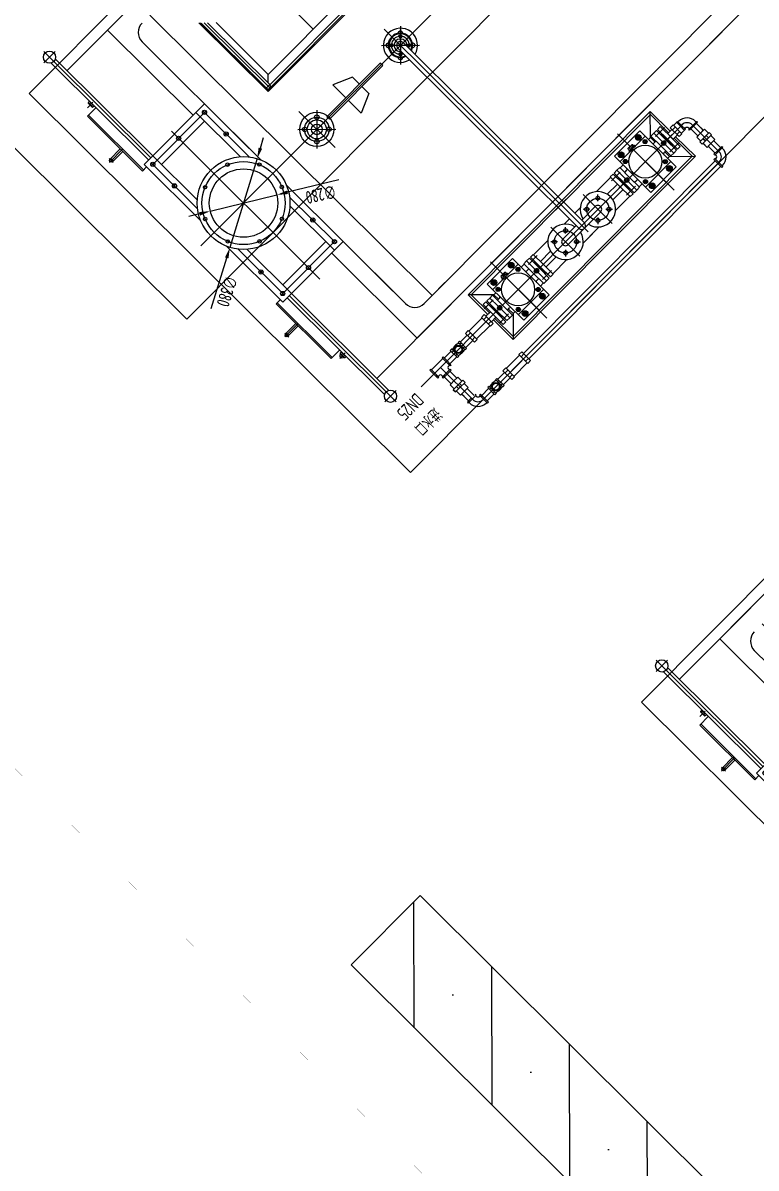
# Model space of a CAD drawing. Extents: x 517634312 to 520012312, y 3499191844 to 3500891844.
# Drawn here: x 518784180 to 518786430, y 3499849638 to 3499853154 of the extents above; entities that cross this region are included whole.
import ezdxf
from ezdxf.enums import TextEntityAlignment as Align

# ---------------------------------------------------------------- set-up
doc = ezdxf.new("R2010")
doc.units = 0
doc.header["$LTSCALE"] = 1000
doc.layers.get('0').update_dxf_attribs({"linetype": 'CONTINUOUS'})
doc.layers.get('Defpoints').update_dxf_attribs({"color": 9, "linetype": 'CONTINUOUS'})
for name, color, linetype in [('H-BASE', 7, 'CONTINUOUS'), ('H-EQUP-CHI', 4, 'CONTINUOUS'), ('H-HOLE', 7, 'CONTINUOUS'), ('INTE_THICK', 252, 'CONTINUOUS')]:
    doc.layers.add(name, color=color, linetype=linetype)
doc.styles.add('DFT', font='Tssdeng.shx', dxfattribs={"width": 0.67, "bigfont": 'Tssdchn.shx'})
doc.styles.get("Standard").update_dxf_attribs({"font": '', "width": 0.7})
doc.styles.get('Standard').set_extended_font_data('STFangsong')
doc.dimstyles.new('INTE', dxfattribs={"dimscale": 15, "dimtxt": 3.5, "dimasz": 3, "dimexe": 2.5, "dimexo": 0, "dimgap": 1, "dimtad": 1, "dimtoh": 1, "dimdec": 0, "dimzin": 0, "dimdsep": 46, "dimtxsty": 'Standard', "dimcen": 0, "dimclrd": 3, "dimclre": 3, "dimclrt": 6, "dimadec": 0, "dimazin": 0, "dimtfac": 1, "dimtdec": 0, "dimtix": 1, "dimtmove": 0, "dimatfit": 3, "dimfxl": 0, "dimtolj": 1, "dimtzin": 0, "dimarcsym": 0})

# ---------------------------------------------------------------- blocks, each defined once
blk = doc.blocks.new('SLOTM16')
at = {"layer": 'INTE_THICK'}
for p, q in [((-10, 9.8), (-10, -9.8)), ((0, 13.1), (-6.5, 13.1)), ((-6.5, 6.5), (0, 6.5)), ((-6.5, -6.5), (0, -6.5)), ((-6.5, -13.1), (0, -13.1))]:
    blk.add_line(p, q, dxfattribs=at)
for centre, radius, start, end in [((-6.7, 9.8), 3.28, 86.1303, 273.8697), ((-2.1, 0), 7.86, 123.7097, 236.2903), ((-6.7, -9.8), 3.28, 86.1303, 273.8697)]:
    blk.add_arc(centre, radius, start, end, dxfattribs=at)
blk = doc.blocks.new('*D32')
at = {"color": 3, "lineweight": -2, "transparency": 16777216}
for p, q in [((3798.9, -1051.4), (3607.2, -1152.5)), ((3231.3, -1350.8), (3567.4, -1173.5)), ((3191.5, -1371.8), (3151.7, -1392.8))]:
    blk.add_line(p, q, dxfattribs=at)
at = {"color": 3, "transparency": 16777216}
for points in [[(3603.7, -1145.9), (3610.7, -1159.1), (3567.4, -1173.5)], [(3188, -1365.1), (3195, -1378.4), (3231.3, -1350.8)]]:
    blk.add_solid(points, dxfattribs=at)
at = {"layer": 'Defpoints', "color": 0, "transparency": 16777216}
for p in [(3567.4, -1173.5), (3231.3, -1350.8)]:
    blk.add_point(p, dxfattribs=at)
at = {"color": 6, "transparency": 16777216, "insert": (3703.7, -1055), "char_height": 52.5, "attachment_point": 5, "rotation": 27.8079}
blk.add_mtext('\\A1;∅380', dxfattribs=at)
blk = doc.blocks.new('*D33')
at = {"color": 3, "lineweight": -2, "transparency": 16777216}
for p, q in [((3056.4, -1052.8), (3241.4, -1165.7)), ((3518.8, -1335.1), (3279.8, -1189.2)), ((3557.2, -1358.5), (3595.6, -1382))]:
    blk.add_line(p, q, dxfattribs=at)
at = {"color": 3, "transparency": 16777216}
for points in [[(3245.3, -1159.3), (3237.5, -1172.1), (3279.8, -1189.2)], [(3561.1, -1352.1), (3553.3, -1364.9), (3518.8, -1335.1)]]:
    blk.add_solid(points, dxfattribs=at)
at = {"layer": 'Defpoints', "color": 0, "transparency": 16777216}
for p in [(3279.8, -1189.2), (3518.8, -1335.1)]:
    blk.add_point(p, dxfattribs=at)
at = {"color": 6, "transparency": 16777216, "insert": (3151.2, -1062.3), "char_height": 52.5, "attachment_point": 5, "rotation": 328.5991}
blk.add_mtext('\\A1;∅280', dxfattribs=at)
blk = doc.blocks.new('A$C3C6840EC')
for p, q in [((3700, 0), (0, 0)), ((3283.3, 0), (1912.5, 0)), ((3700, 0), (3700, -2200)), ((1877.7, -186), (1877.7, -30)), ((3308.5, -216), (3308.5, -30)), ((1855.2, -78), (1855.2, -99.2)), ((1855.2, -101.4), (1855.2, -78)), ((1877.7, -78), (1855.2, -78)), ((1877.7, -78), (1855.2, -78)), ((1877.7, -78), (1855.2, -78)), ((1877.7, -78), (1855.2, -78)), ((1855.2, -78), (1855.2, -99.2)), ((1855.2, -101.4), (1855.2, -78)), ((1861.6, -78), (1877.7, -78)), ((1861.7, -63.9), (1861.7, -78)), ((1861.7, -63.9), (1861.7, -78)), ((1893.7, -78), (1877.7, -78)), ((1877.7, -78), (1900.2, -78)), ((1877.7, -78), (1900.2, -78)), ((1877.7, -78), (1900.2, -78)), ((1877.7, -78), (1900.2, -78)), ((1893.7, -63.9), (1893.7, -78)), ((1893.7, -63.9), (1893.7, -78)), ((1900.2, -78), (1900.2, -99.2)), ((1900.2, -101.4), (1900.2, -78)), ((2520, -86), (1960, -86)), ((2035, -161), (1960, -86)), ((1960, -86), (1960, -200)), ((2120, -376.5), (2120, -49.7)), ((2457.7, -86), (3017.7, -86)), ((2857.7, -376.5), (2857.7, -49.7)), ((2942.7, -161), (3017.7, -86)), ((3017.7, -86), (3017.7, -200)), ((3308.5, -78), (3286, -78)), ((3308.5, -78), (3286, -78)), ((3286, -101.4), (3286, -78)), ((3286, -78), (3286, -99.2)), ((3292.5, -63.9), (3292.5, -78)), ((3308.5, -78), (3331, -78)), ((3308.5, -78), (3331, -78)), ((3324.6, -78), (3308.5, -78)), ((3324.5, -63.9), (3324.5, -78)), ((3331, -101.4), (3331, -78)), ((3331, -78), (3331, -99.2)), ((1850.4, -101.4), (1850.4, -114.6)), ((1850.4, -114.6), (1850.4, -101.4)), ((1877.7, -101.4), (1850.4, -101.4)), ((1877.7, -101.4), (1850.4, -101.4)), ((1877.7, -114.6), (1850.4, -114.6)), ((1877.7, -114.6), (1850.4, -114.6)), ((1855.2, -114.6), (1855.2, -138)), ((1855.2, -138), (1855.2, -114.6)), ((1877.7, -138), (1855.2, -138)), ((1877.7, -138), (1855.2, -138)), ((1877.7, -138), (1855.2, -138)), ((1877.7, -138), (1855.2, -138)), ((1877.7, -138), (1855.2, -138)), ((1877.7, -138), (1855.2, -138)), ((1861.6, -138), (1877.7, -138)), ((1861.7, -152.1), (1861.7, -138)), ((1861.7, -152.1), (1861.7, -138)), ((1868.8, -101.4), (1868.8, -114.6)), ((1868.8, -114.6), (1868.8, -101.4)), ((1877.7, -101.4), (1905, -101.4)), ((1877.7, -101.4), (1905, -101.4)), ((1877.7, -114.6), (1905, -114.6)), ((1877.7, -114.6), (1905, -114.6)), ((1877.7, -138), (1900.2, -138)), ((1877.7, -138), (1900.2, -138)), ((1877.7, -138), (1900.2, -138)), ((1877.7, -138), (1900.2, -138)), ((1893.7, -138), (1877.7, -138)), ((1877.7, -138), (1900.2, -138)), ((1877.7, -138), (1900.2, -138)), ((1893.7, -138), (1877.7, -138)), ((1886.6, -101.4), (1886.6, -114.6)), ((1886.6, -114.6), (1886.6, -101.4)), ((1893.7, -152.1), (1893.7, -138)), ((1893.7, -152.1), (1893.7, -138)), ((1900.2, -114.6), (1900.2, -138)), ((1900.2, -138), (1900.2, -114.6)), ((1905, -101.4), (1905, -114.6)), ((1905, -114.6), (1905, -101.4)), ((2520, -95), (1969, -95)), ((1969, -95), (1969, -200)), ((2193.5, -111), (2046.5, -111)), ((2046.5, -321), (2046.5, -111)), ((2070, -126), (2057.3, -126)), ((2070, -116.1), (2061.4, -121)), ((2061.4, -121), (2061.4, -131)), ((2061.4, -131), (2070, -135.9)), ((2070, -112.2), (2070, -140.4)), ((2078.6, -121), (2070, -116.1)), ((2070, -126), (2082.8, -126)), ((2070, -135.9), (2078.6, -131)), ((2078.6, -131), (2078.6, -121)), ((2120, -338), (2120, -96.9)), ((2170, -126), (2157.3, -126)), ((2161.4, -121), (2170, -116.1)), ((2161.4, -131), (2161.4, -121)), ((2170, -135.9), (2161.4, -131)), ((2170, -112.2), (2170, -140.4)), ((2170, -116.1), (2178.6, -121)), ((2170, -126), (2182.8, -126)), ((2178.6, -131), (2170, -135.9)), ((2178.6, -121), (2178.6, -131)), ((2193.5, -321), (2193.5, -111)), ((2395.1, -301.5), (2395.1, -133.4)), ((2457.7, -95), (3008.7, -95)), ((2582.6, -301.5), (2582.6, -133.4)), ((2784.2, -321), (2784.2, -111)), ((2784.2, -111), (2931.2, -111)), ((2807.7, -126), (2794.9, -126)), ((2807.7, -116.1), (2799.1, -121)), ((2799.1, -121), (2799.1, -131)), ((2799.1, -131), (2807.7, -135.9)), ((2807.7, -112.2), (2807.7, -140.4)), ((2816.3, -121), (2807.7, -116.1)), ((2807.7, -126), (2820.5, -126)), ((2807.7, -135.9), (2816.3, -131)), ((2816.3, -131), (2816.3, -121)), ((2857.7, -338), (2857.7, -96.9)), ((2907.7, -126), (2894.9, -126)), ((2899.1, -121), (2907.7, -116.1)), ((2899.1, -131), (2899.1, -121)), ((2907.7, -135.9), (2899.1, -131)), ((2907.7, -112.2), (2907.7, -140.4)), ((2907.7, -116.1), (2916.3, -121)), ((2907.7, -126), (2920.5, -126)), ((2916.3, -131), (2907.7, -135.9)), ((2916.3, -121), (2916.3, -131)), ((2931.2, -321), (2931.2, -111)), ((3008.7, -95), (3008.7, -200)), ((3308.5, -101.4), (3281.3, -101.4)), ((3308.5, -101.4), (3281.3, -101.4)), ((3281.3, -114.6), (3281.3, -101.4)), ((3281.3, -101.4), (3281.3, -114.6)), ((3308.5, -114.6), (3281.3, -114.6)), ((3308.5, -114.6), (3281.3, -114.6)), ((3286, -138), (3286, -114.6)), ((3286, -114.6), (3286, -138)), ((3308.5, -138), (3286, -138)), ((3308.5, -138), (3286, -138)), ((3292.5, -178), (3292.5, -138)), ((3299.6, -114.6), (3299.6, -101.4)), ((3299.6, -101.4), (3299.6, -114.6)), ((3308.5, -101.4), (3335.8, -101.4)), ((3308.5, -101.4), (3335.8, -101.4)), ((3308.5, -114.6), (3335.8, -114.6)), ((3308.5, -114.6), (3335.8, -114.6)), ((3324.6, -138), (3308.5, -138)), ((3308.5, -138), (3331, -138)), ((3308.5, -138), (3331, -138)), ((3317.4, -114.6), (3317.4, -101.4)), ((3317.4, -101.4), (3317.4, -114.6)), ((3324.5, -178), (3324.5, -138)), ((3331, -138), (3331, -114.6)), ((3331, -114.6), (3331, -138)), ((3335.8, -114.6), (3335.8, -101.4)), ((3335.8, -101.4), (3335.8, -114.6)), ((1997, -183.5), (1993, -183.5)), ((2029.4, -187.3), (2041.5, -187.3)), ((2046.5, -161), (2035, -161)), ((2035, -161), (2035, -187.3)), ((2193.5, -142.5), (2046.5, -142.5)), ((2072, -157.6), (2052.1, -157.6)), ((2062.5, -148.1), (2062.5, -168)), ((2168.1, -157.6), (2188, -157.6)), ((2177.5, -148.1), (2177.5, -168)), ((2193.5, -161), (2210.7, -161)), ((2210.7, -187.3), (2198.5, -187.3)), ((2243, -183.5), (2247, -183.5)), ((2347.8, -161), (2265, -161)), ((2371.7, -192.5), (2352.3, -173.3)), ((2418.6, -192.5), (2438, -173.3)), ((2520, -161), (2442.3, -161)), ((2457.7, -161), (2535.5, -161)), ((2488.9, -254), (2488.9, -179.5)), ((2488.9, -254), (2488.9, -179.5)), ((2559.1, -192.5), (2539.8, -173.3)), ((2606.1, -192.5), (2625.4, -173.3)), ((2629.9, -161), (2712.7, -161)), ((2734.7, -183.5), (2730.7, -183.5)), ((2784.2, -161), (2767, -161)), ((2767, -187.3), (2779.2, -187.3)), ((2784.2, -142.5), (2931.2, -142.5)), ((2809.7, -157.6), (2789.7, -157.6)), ((2800.2, -148.1), (2800.2, -168)), ((2905.8, -157.6), (2925.7, -157.6)), ((2915.2, -148.1), (2915.2, -168)), ((2931.2, -161), (2942.7, -161)), ((2948.4, -187.3), (2936.2, -187.3)), ((2942.7, -161), (2942.7, -187.3)), ((2980.7, -183.5), (2984.7, -183.5)), ((3285.5, -178), (3308.5, -178)), ((3285.5, -178), (3285.5, -183.1)), ((3285.5, -183.1), (3308.5, -183.1)), ((3289.2, -183.1), (3289.2, -190.6)), ((3331.5, -178), (3308.5, -178)), ((3326.6, -178), (3308.5, -178)), ((3331.5, -183.1), (3308.5, -183.1)), ((3327.9, -183.1), (3327.9, -190.6)), ((3331.5, -178), (3331.5, -183.1)), ((3420, -216), (1904.9, -216)), ((1933.1, -193.5), (1915.7, -193.5)), ((1933.1, -190.4), (1933.1, -241.6)), ((1949.5, -190.4), (1933.1, -190.4)), ((1933.1, -203), (1949.5, -203)), ((1933.1, -229), (1949.5, -229)), ((1949.5, -190.4), (1949.5, -241.6)), ((1949.5, -190.4), (1949.5, -241.6)), ((1975, -200), (1949.5, -200)), ((1975, -232), (1949.5, -232)), ((1960, -346), (1960, -232)), ((2010, -216), (1964, -216)), ((2006, -216), (1966, -216)), ((1969, -337), (1969, -232)), ((2013, -206.2), (2004.5, -211.1)), ((2004.5, -211.1), (2004.5, -220.9)), ((2004.5, -220.9), (2013, -225.8)), ((2013, -206.2), (2021.5, -211.1)), ((2021.5, -220.9), (2013, -225.8)), ((2021.5, -211.1), (2021.5, -220.9)), ((2227, -206.2), (2218.5, -211.1)), ((2218.5, -211.1), (2218.5, -220.9)), ((2218.5, -220.9), (2227, -225.8)), ((2227, -206.2), (2235.5, -211.1)), ((2235.5, -220.9), (2227, -225.8)), ((2234, -216), (2274, -216)), ((2235.5, -211.1), (2235.5, -220.9)), ((2324.3, -200), (2265, -200)), ((2324.3, -232), (2265, -232)), ((2395, -200), (2582.7, -200)), ((2395, -232), (2472.9, -232)), ((2472.9, -216), (2472.9, -481.3)), ((2488.9, -200), (2488.9, -1356.1)), ((2504.9, -216), (2504.9, -1262.1)), ((2504.9, -232), (2582.7, -232)), ((2653.4, -200), (2712.7, -200)), ((2653.4, -232), (2712.7, -232)), ((2743.7, -216), (2703.7, -216)), ((2750.7, -206.2), (2742.2, -211.1)), ((2742.2, -211.1), (2742.2, -220.9)), ((2742.2, -220.9), (2750.7, -225.8)), ((2750.7, -206.2), (2759.2, -211.1)), ((2759.2, -220.9), (2750.7, -225.8)), ((2759.2, -211.1), (2759.2, -220.9)), ((2964.7, -206.2), (2956.2, -211.1)), ((2956.2, -211.1), (2956.2, -220.9)), ((2956.2, -220.9), (2964.7, -225.8)), ((2964.7, -206.2), (2973.2, -211.1)), ((2973.2, -220.9), (2964.7, -225.8)), ((2967.7, -216), (3013.7, -216)), ((2971.7, -216), (3011.7, -216)), ((2973.2, -211.1), (2973.2, -220.9)), ((3002.7, -200), (3028.3, -200)), ((3002.7, -232), (3028.3, -232)), ((3008.7, -337), (3008.7, -232)), ((3017.7, -346), (3017.7, -232)), ((3028.3, -190.4), (3028.3, -241.6)), ((3028.3, -190.4), (3044.6, -190.4)), ((3044.6, -203), (3028.3, -203)), ((3044.6, -229), (3028.3, -229)), ((3044.6, -190.4), (3044.6, -241.6)), ((3044.6, -193.5), (3121.2, -193.5)), ((3121.2, -190.4), (3121.2, -241.6)), ((3121.2, -190.4), (3137.5, -190.4)), ((3121.2, -203), (3137.5, -203)), ((3121.2, -229), (3137.5, -229)), ((3137.5, -190.4), (3137.5, -241.6)), ((3137.5, -200), (3177.5, -200)), ((3137.5, -232), (3177.5, -232)), ((3177.5, -195.3), (3177.5, -236.7)), ((3177.5, -195.3), (3185, -195.3)), ((3177.5, -205.5), (3185, -205.5)), ((3177.5, -226.5), (3185, -226.5)), ((3185, -195.3), (3185, -236.2)), ((3185, -195.8), (3185, -195.3)), ((3223.1, -195.3), (3223.1, -236.2)), ((3223.1, -195.8), (3223.1, -195.3)), ((3223.1, -195.3), (3230.5, -195.3)), ((3230.5, -205.5), (3223.1, -205.5)), ((3230.5, -226.5), (3223.1, -226.5)), ((3230.5, -195.3), (3230.5, -236.7)), ((3230.5, -200), (3270.5, -200)), ((3230.5, -232), (3270.5, -232)), ((3270.5, -193), (3270.5, -216)), ((3270.5, -193), (3275.7, -193)), ((3270.5, -197.9), (3270.5, -216)), ((3270.5, -239), (3270.5, -216)), ((3275.7, -193), (3275.7, -216)), ((3275.7, -196.6), (3283.2, -196.6)), ((3275.7, -239), (3275.7, -216)), ((3341.4, -196.6), (3333.9, -196.6)), ((3341.4, -193), (3341.4, -216)), ((3346.5, -193), (3341.4, -193)), ((3341.4, -239), (3341.4, -216)), ((3346.5, -193), (3346.5, -216)), ((3346.5, -197.9), (3346.5, -216)), ((3346.5, -239), (3346.5, -216)), ((1933.1, -238.5), (1915.7, -238.5)), ((1949.5, -241.6), (1933.1, -241.6)), ((1949.5, -241.6), (1933.1, -241.6)), ((2035, -271), (1960, -346)), ((1997, -248.5), (1993, -248.5)), ((2029.4, -244.7), (2041.5, -244.7)), ((2035, -271), (2035, -244.7)), ((2046.5, -271), (2035, -271)), ((2072, -274.4), (2052.1, -274.4)), ((2062.5, -283.9), (2062.5, -264)), ((2168.1, -274.4), (2188, -274.4)), ((2177.5, -283.9), (2177.5, -264)), ((2193.5, -271), (2210.7, -271)), ((2210.7, -244.7), (2198.5, -244.7)), ((2243, -248.5), (2247, -248.5)), ((2347.8, -271), (2265, -271)), ((2371.7, -239.5), (2352.3, -258.7)), ((2418.6, -239.5), (2438, -258.7)), ((2472.9, -271), (2442.3, -271)), ((2457.7, -271), (2472.9, -271)), ((2504.9, -271), (2535.5, -271)), ((2520, -271), (2504.9, -271)), ((2559.1, -239.5), (2539.8, -258.7)), ((2606.1, -239.5), (2625.4, -258.7)), ((2629.9, -271), (2712.7, -271)), ((2734.7, -248.5), (2730.7, -248.5)), ((2767, -244.7), (2779.2, -244.7)), ((2784.2, -271), (2767, -271)), ((2809.7, -274.4), (2789.7, -274.4)), ((2800.2, -283.9), (2800.2, -264)), ((2905.8, -274.4), (2925.7, -274.4)), ((2915.2, -283.9), (2915.2, -264)), ((2931.2, -271), (2942.7, -271)), ((2948.4, -244.7), (2936.2, -244.7)), ((2942.7, -271), (2942.7, -244.7)), ((2942.7, -271), (3017.7, -346)), ((2980.7, -248.5), (2984.7, -248.5)), ((3028.3, -241.6), (3044.6, -241.6)), ((3028.3, -241.6), (3044.6, -241.6)), ((3044.6, -238.5), (3121.2, -238.5)), ((3121.2, -241.6), (3137.5, -241.6)), ((3177.5, -236.7), (3185, -236.7)), ((3185, -236.2), (3185, -236.7)), ((3223.1, -236.2), (3223.1, -236.7)), ((3223.1, -236.7), (3230.5, -236.7)), ((3270.5, -239), (3275.7, -239)), ((3275.7, -235.4), (3308.5, -235.4)), ((3341.4, -235.4), (3308.5, -235.4)), ((3346.5, -239), (3341.4, -239)), ((3503.5, -278.1), (3568.5, -278.1)), ((3536, -245.6), (3536, -310.6)), ((2193.5, -289.5), (2046.5, -289.5)), ((2193.5, -321), (2046.5, -321)), ((2070, -306), (2057.3, -306)), ((2061.4, -301), (2070, -296.1)), ((2061.4, -311), (2061.4, -301)), ((2070, -315.9), (2061.4, -311)), ((2070, -319.8), (2070, -291.6)), ((2070, -296.1), (2078.6, -301)), ((2070, -306), (2082.8, -306)), ((2078.6, -311), (2070, -315.9)), ((2078.6, -301), (2078.6, -311)), ((2120, -289.5), (2103.4, -289.5)), ((2103.4, -289.5), (2103.4, -294.1)), ((2103.4, -294.1), (2120, -294.1)), ((2120, -289.5), (2136.6, -289.5)), ((2136.6, -294.1), (2120, -294.1)), ((2136.6, -289.5), (2136.6, -294.1)), ((2170, -306), (2157.3, -306)), ((2170, -296.1), (2161.4, -301)), ((2161.4, -301), (2161.4, -311)), ((2161.4, -311), (2170, -315.9)), ((2170, -319.8), (2170, -291.6)), ((2178.6, -301), (2170, -296.1)), ((2170, -306), (2182.8, -306)), ((2170, -315.9), (2178.6, -311)), ((2178.6, -311), (2178.6, -301)), ((2784.2, -289.5), (2931.2, -289.5)), ((2784.2, -321), (2931.2, -321)), ((2807.7, -306), (2794.9, -306)), ((2799.1, -301), (2807.7, -296.1)), ((2799.1, -311), (2799.1, -301)), ((2807.7, -315.9), (2799.1, -311)), ((2807.7, -319.8), (2807.7, -291.6)), ((2807.7, -296.1), (2816.3, -301)), ((2807.7, -306), (2820.5, -306)), ((2816.3, -311), (2807.7, -315.9)), ((2816.3, -301), (2816.3, -311)), ((2857.7, -289.5), (2841.1, -289.5)), ((2841.1, -289.5), (2841.1, -294.1)), ((2841.1, -294.1), (2857.7, -294.1)), ((2857.7, -289.5), (2874.3, -289.5)), ((2874.3, -294.1), (2857.7, -294.1)), ((2874.3, -289.5), (2874.3, -294.1)), ((2907.7, -306), (2894.9, -306)), ((2907.7, -296.1), (2899.1, -301)), ((2899.1, -301), (2899.1, -311)), ((2899.1, -311), (2907.7, -315.9)), ((2907.7, -319.8), (2907.7, -291.6)), ((2916.3, -301), (2907.7, -296.1)), ((2907.7, -306), (2920.5, -306)), ((2907.7, -315.9), (2916.3, -311)), ((2916.3, -311), (2916.3, -301)), ((3524, -300.1), (3524, -862.1)), ((3536, -303.1), (3536, -862.1)), ((3548, -300.1), (3548, -862.1)), ((2408, -368.1), (24, -368.1)), ((3290, -368.1), (244, -368.1)), ((1140, -368.1), (3524, -368.1)), ((2520, -346), (1960, -346)), ((2520, -337), (1969, -337)), ((2457.7, -337), (3008.7, -337)), ((2457.7, -346), (3017.7, -346)), ((3290, -862.1), (3290, -368.1)), ((3156, -448.1), (378, -448.1)), ((3124, -448.1), (3049, -448.1)), ((3170, -448.1), (3124, -448.1)), ((3124, -448.1), (3124, -2076.1)), ((2472.9, -481.3), (2472.9, -1262.1)), ((3224, -502.1), (3224, -862.1)), ((3541.4, -534.6), (3572.6, -534.6)), ((3548, -559), (3598, -559)), ((3592, -559), (3592, -876.6)), ((3598, -559), (3598, -876.6)), ((3224, -574.3), (3224, -862.1)), ((3658, -748.5), (3598, -748.5)), ((3658, -743.6), (3658, -766.8)), ((3668.5, -755.5), (3591, -755.5)), ((3658, -762.5), (3598, -762.5)), ((3399.7, -821), (3399, -1678.8)), ((3224, -862.1), (3574, -862.1)), ((3224, -1188.9), (3224, -862.1)), ((3238, -887.1), (3260.1, -887.1)), ((3249, -876.1), (3249, -898.2)), ((3249, -887.1), (3549, -887.1)), ((3249, -887.1), (3249, -1145.9)), ((3274, -862.1), (3274, -1119.3)), ((3387.9, -887.1), (3410, -887.1)), ((3399, -876.1), (3399, -898.2)), ((3524, -862.1), (3524, -1118.8)), ((3538, -887.1), (3560.1, -887.1)), ((3549, -876.1), (3549, -898.2)), ((3549, -887.1), (3549, -1145.1)), ((3574, -862.1), (3574, -1187.4)), ((3574, -876.6), (3598, -876.6)), ((3274, -912.1), (3524, -912.1)), ((3238, -1012.1), (3260.1, -1012.1)), ((3249, -1001.1), (3249, -1023.2)), ((3524, -1074.8), (3524, -992.9)), ((3560.1, -1012.1), (3538, -1012.1)), ((3549, -1001.1), (3549, -1023.2)), ((3274, -1075.3), (3274, -1036.6)), ((2974, -1156.3), (2974, -1365.7)), ((2433.7, -1317.3), (2544, -1207)), ((2544, -1317.3), (2433.7, -1207)), ((2488.9, -1262.1), (2444.2, -1217.4)), ((2488.9, -1262.1), (2533.6, -1217.4)), ((2720.3, -1215.1), (2799.2, -1180.1)), ((2720.3, -1215.1), (2720.3, -1255.1)), ((2799.2, -1180.1), (2799.2, -1255.1)), ((3029.2, -1317.3), (2918.8, -1207)), ((2918.8, -1317.3), (3029.2, -1207)), ((-1148.2, -1262.1), (3646.2, -1262.1)), ((2488.9, -1262.1), (2444.2, -1306.8)), ((2488.9, -1262.1), (2533.6, -1306.8)), ((2599, -1255.1), (2599, -1269.1)), ((2599, -1255.1), (2908.1, -1255.1)), ((2908.1, -1255.1), (2908.1, -1269.1)), ((2599, -1269.1), (2908.1, -1269.1)), ((2720.3, -1309.1), (2720.3, -1269.1)), ((2720.3, -1309.1), (2799.2, -1344.1)), ((2799.2, -1344.1), (2799.2, -1269.1)), ((3224, -1662.1), (3224, -1335.4)), ((3574, -1662.1), (3574, -1336.9)), ((3224, -1403.2), (3224, -2022.1)), ((3249, -1637.1), (3249, -1378.3)), ((3274, -1662.1), (3274, -1404.9)), ((3524, -1662.1), (3524, -1405.5)), ((3549, -1637.1), (3549, -1379.2)), ((678, -1512.1), (3004.8, -1512.1)), ((683, -1517.1), (2999.8, -1517.1)), ((703, -1527.1), (2979.8, -1527.1)), ((2979.8, -1537.1), (2954.8, -1562.1)), ((2977.7, -1527.5), (3003, -1527.5)), ((2979.8, -1527.5), (2979.8, -1887.1)), ((2989.8, -1512.7), (2989.8, -1897.1)), ((3004.8, -1512.1), (2996.7, -1520.2)), ((2999.8, -1907.1), (2999.8, -1517.1)), ((2999.8, -1532.3), (2999.8, -1902.1)), ((3004.8, -1512.1), (3004.8, -1912.1)), ((3238, -1512.1), (3260.1, -1512.1)), ((3249, -1501.1), (3249, -1523.2)), ((3560.1, -1512.1), (3538, -1512.1)), ((3549, -1501.1), (3549, -1523.2)), ((728, -1562.1), (2954.8, -1562.1)), ((2693.3, -1862.1), (2693.3, -1562.1)), ((2954.8, -1862.1), (2954.8, -1562.1)), ((3238, -1637.1), (3260.1, -1637.1)), ((3249, -1648.2), (3249, -1626.1)), ((3249, -1637.1), (3549, -1637.1)), ((3274, -1612.1), (3524, -1612.1)), ((3387.9, -1637.1), (3410, -1637.1)), ((3399, -1648.2), (3399, -1626.1)), ((3538, -1637.1), (3560.1, -1637.1)), ((3549, -1648.2), (3549, -1626.1)), ((3224, -1662.1), (3574, -1662.1)), ((3290, -2156.1), (3290, -1662.1)), ((3524, -2221.1), (3524, -1662.1)), ((3536, -2221.1), (3536, -1662.1)), ((3548, -2224.2), (3548, -1662.1)), ((3574, -1647.6), (3598, -1647.6)), ((3592, -1965.3), (3592, -1647.6)), ((3598, -1965.3), (3598, -1647.6)), ((3668.5, -1768.8), (3591, -1768.8)), ((3598, -1775.8), (3598, -1761.8)), ((3658, -1761.8), (3598, -1761.8)), ((3658, -1775.8), (3598, -1775.8)), ((3658, -1780.7), (3658, -1757.5)), ((3548, -1965.3), (3598, -1965.3)), ((3541.4, -1989.7), (3572.6, -1989.7)), ((3290, -2156.1), (2138, -2156.1)), ((2138, -2156.1), (3524, -2156.1)), ((3700, -2200), (0, -2200)), ((3503.5, -2246.1), (3568.5, -2246.1)), ((3536, -2278.6), (3536, -2213.6))]:
    blk.add_line(p, q)
at = {"ltscale": 0.5}
for p, q in [((1910.5, 19.4), (1907.7, 19.4)), ((1910.5, 23), (1910.5, 0)), ((1915.7, 23), (1910.5, 23)), ((1910.5, -23), (1910.5, 0)), ((1915.7, 23), (1915.7, 0)), ((3028.3, 16), (1915.7, 16)), ((1915.7, -18.1), (1915.7, 0)), ((1915.7, -23), (1915.7, 0)), ((1915.7, -23), (1915.7, 0)), ((3028.3, 25.6), (3044.6, 25.6)), ((3028.3, 25.6), (3028.3, -25.6)), ((3044.6, 13), (3028.3, 13)), ((3044.6, 25.6), (3044.6, -25.6)), ((3044.6, 22.5), (3121.2, 22.5)), ((3121.2, 25.6), (3137.5, 25.6)), ((3121.2, 25.6), (3121.2, -25.6)), ((3121.2, 13), (3137.5, 13)), ((3137.5, 25.6), (3137.5, -25.6)), ((3137.5, 16), (3177.5, 16)), ((3177.5, 20.7), (3185, 20.7)), ((3177.5, 20.7), (3177.5, -20.7)), ((3177.5, 10.5), (3185, 10.5)), ((3185, 20.2), (3185, 20.7)), ((3185, 20.7), (3185, -20.2)), ((3223.1, 20.2), (3223.1, 20.7)), ((3223.1, 20.7), (3230.5, 20.7)), ((3223.1, 20.7), (3223.1, -20.2)), ((3230.5, 10.5), (3223.1, 10.5)), ((3230.5, 20.7), (3230.5, -20.7)), ((3270.5, 16), (3230.5, 16)), ((1854.7, -38), (1854.7, -32.9)), ((1858.3, -32.9), (1858.3, -30)), ((1900.7, -38), (1900.7, -32.9)), ((1910.5, -19.4), (1907.7, -19.4)), ((1915.7, -23), (1910.5, -23)), ((3028.3, -16), (1915.7, -16)), ((3044.6, -13), (3028.3, -13)), ((3028.3, -25.6), (3044.6, -25.6)), ((3028.3, -25.6), (3044.6, -25.6)), ((3044.6, -22.5), (3121.2, -22.5)), ((3121.2, -13), (3137.5, -13)), ((3121.2, -25.6), (3137.5, -25.6)), ((3137.5, -16), (3177.5, -16)), ((3177.5, -10.5), (3185, -10.5)), ((3177.5, -20.7), (3185, -20.7)), ((3185, -20.2), (3185, -20.7)), ((3230.5, -10.5), (3223.1, -10.5)), ((3223.1, -20.2), (3223.1, -20.7)), ((3223.1, -20.7), (3230.5, -20.7)), ((3331.5, -38), (3331.5, -32.9)), ((1854.7, -178), (1854.7, -183.1)), ((1858.3, -183.1), (1858.3, -186)), ((1900.7, -178), (1900.7, -183.1)), ((1910.5, -196.6), (1907.7, -196.6)), ((1910.5, -193), (1910.5, -216)), ((1915.7, -193), (1910.5, -193)), ((1910.5, -239), (1910.5, -216)), ((1915.7, -193), (1915.7, -216)), ((1915.7, -193), (1915.7, -216)), ((1915.7, -197.9), (1915.7, -216)), ((1915.7, -239), (1915.7, -216)), ((1910.5, -235.4), (1907.7, -235.4)), ((1915.7, -239), (1910.5, -239))]:
    blk.add_line(p, q, dxfattribs=at)
at = {"ltscale": 0.2}
for p, q in [((3270.5, 23), (3270.5, 0)), ((3270.5, 23), (3275.7, 23)), ((3270.5, -18.1), (3270.5, 0)), ((3270.5, -23), (3270.5, 0)), ((3270.5, -23), (3270.5, 0)), ((3275.7, 23), (3275.7, 0)), ((3275.7, 19.4), (3278.5, 19.4)), ((3275.7, -23), (3275.7, 0)), ((1854.7, -32.9), (1877.7, -32.9)), ((1854.7, -38), (1877.7, -38)), ((1861.7, -38), (1861.7, -63.9)), ((1900.7, -32.9), (1877.7, -32.9)), ((1900.7, -38), (1877.7, -38)), ((1893.7, -38), (1893.7, -63.9)), ((1897.1, -32.9), (1897.1, -30)), ((3270.5, -16), (3230.5, -16)), ((3270.5, -23), (3275.7, -23)), ((3275.7, -19.4), (3278.5, -19.4)), ((3285.5, -32.9), (3308.5, -32.9)), ((3285.5, -38), (3285.5, -32.9)), ((3289.2, -32.9), (3289.2, -30)), ((3292.5, -38), (3292.5, -63.9)), ((3331.5, -32.9), (3308.5, -32.9)), ((3331.5, -38), (3308.5, -38)), ((3324.6, -38), (3308.5, -38)), ((3308.5, -38), (3331, -38)), ((3308.5, -38), (3331, -38)), ((3324.5, -38), (3324.5, -63.9)), ((3327.9, -32.9), (3327.9, -30)), ((1854.7, -178), (1877.7, -178)), ((1854.7, -183.1), (1877.7, -183.1)), ((1861.7, -178), (1861.7, -152.1)), ((1900.7, -178), (1877.7, -178)), ((1900.7, -183.1), (1877.7, -183.1)), ((1893.7, -178), (1893.7, -152.1)), ((1897.1, -183.1), (1897.1, -186))]:
    blk.add_line(p, q, dxfattribs=at)
for points in [[(1968.4, -173.5), (2021.1, -173.5)], [(1991, -216), (1991, -158.5), (1975, -158.5), (1975, -216)], [(1993, -216), (1993, -183.5), (1991, -183.5)], [(1993, -216), (1993, -183.5)], [(1995, -216), (1995, -183.5), (1997, -183.5)], [(1997, -216), (1997, -158.5), (2013, -158.5), (2013, -206.2)], [(2029.4, -216), (2029.4, -158.5), (2013, -158.5), (2013, -206.2)], [(2210.7, -216), (2210.7, -158.5), (2227, -158.5), (2227, -206.2)], [(2271.6, -173.5), (2218.9, -173.5)], [(2243, -216), (2243, -158.5), (2227, -158.5), (2227, -206.2)], [(2245, -216), (2245, -183.5), (2243, -183.5)], [(2247, -216), (2247, -183.5)], [(2247, -216), (2247, -183.5), (2249, -183.5)], [(2249, -216), (2249, -158.5), (2265, -158.5), (2265, -216)], [(2706.1, -173.5), (2758.8, -173.5)], [(2728.7, -216), (2728.7, -158.5), (2712.7, -158.5), (2712.7, -216)], [(2730.7, -216), (2730.7, -183.5), (2728.7, -183.5)], [(2730.7, -216), (2730.7, -183.5)], [(2732.7, -216), (2732.7, -183.5), (2734.7, -183.5)], [(2734.7, -216), (2734.7, -158.5), (2750.7, -158.5), (2750.7, -206.2)], [(2767, -216), (2767, -158.5), (2750.7, -158.5), (2750.7, -206.2)], [(2948.4, -216), (2948.4, -158.5), (2964.7, -158.5), (2964.7, -206.2)], [(3009.3, -173.5), (2956.6, -173.5)], [(2980.7, -216), (2980.7, -158.5), (2964.7, -158.5), (2964.7, -206.2)], [(2982.7, -216), (2982.7, -183.5), (2980.7, -183.5)], [(2984.7, -216), (2984.7, -183.5)], [(2984.7, -216), (2984.7, -183.5), (2986.7, -183.5)], [(2986.7, -216), (2986.7, -158.5), (3002.7, -158.5), (3002.7, -216)], [(1991, -216), (1991, -273.5), (1975, -273.5), (1975, -200)], [(1993, -216), (1993, -248.5), (1991, -248.5)], [(1993, -216), (1993, -248.5)], [(1995, -216), (1995, -248.5), (1997, -248.5)], [(1997, -216), (1997, -273.5), (2013, -273.5), (2013, -225.8)], [(2029.4, -216), (2029.4, -273.5), (2013, -273.5), (2013, -225.8)], [(2210.7, -216), (2210.7, -273.5), (2227, -273.5), (2227, -225.8)], [(2243, -216), (2243, -273.5), (2227, -273.5), (2227, -225.8)], [(2245, -216), (2245, -248.5), (2243, -248.5)], [(2247, -216), (2247, -248.5)], [(2247, -216), (2247, -248.5), (2249, -248.5)], [(2249, -216), (2249, -273.5), (2265, -273.5), (2265, -216)], [(2728.7, -216), (2728.7, -273.5), (2712.7, -273.5), (2712.7, -216)], [(2730.7, -216), (2730.7, -248.5), (2728.7, -248.5)], [(2730.7, -216), (2730.7, -248.5)], [(2732.7, -216), (2732.7, -248.5), (2734.7, -248.5)], [(2734.7, -216), (2734.7, -273.5), (2750.7, -273.5), (2750.7, -225.8)], [(2767, -216), (2767, -273.5), (2750.7, -273.5), (2750.7, -225.8)], [(2948.4, -216), (2948.4, -273.5), (2964.7, -273.5), (2964.7, -225.8)], [(2980.7, -216), (2980.7, -273.5), (2964.7, -273.5), (2964.7, -225.8)], [(2982.7, -216), (2982.7, -248.5), (2980.7, -248.5)], [(2984.7, -216), (2984.7, -248.5)], [(2984.7, -216), (2984.7, -248.5), (2986.7, -248.5)], [(2986.7, -216), (2986.7, -273.5), (3002.7, -273.5), (3002.7, -200)], [(1966, -258.5), (2017.9, -258.5)], [(2274, -258.5), (2222.2, -258.5)], [(2703.7, -258.5), (2755.5, -258.5)], [(3011.7, -258.5), (2959.9, -258.5)]]:
    blk.add_lwpolyline(points)
at = {"ltscale": 0.5}
for radius in [17, 13.9]:
    blk.add_circle((3204, 0), radius, dxfattribs=at)
for centre, radius in [((2070, -126), 11.6), ((2070, -126), 8.6), ((2070, -126), 6), ((2170, -126), 11.6), ((2170, -126), 8.6), ((2170, -126), 6), ((2807.7, -126), 11.6), ((2807.7, -126), 8.6), ((2807.7, -126), 6), ((2907.7, -126), 11.6), ((2907.7, -126), 8.6), ((2907.7, -126), 6), ((2120, -216), 67.5), ((2062.5, -157.6), 8.37), ((2062.5, -157.6), 6.54), ((2177.5, -157.6), 8.37), ((2177.5, -157.6), 6.54), ((2395, -216), 45.5), ((2362.9, -183.9), 8), ((2427.3, -183.9), 8), ((2582.7, -216), 45.5), ((2550.4, -183.9), 8), ((2614.8, -183.9), 8), ((2857.7, -216), 67.5), ((2800.2, -157.6), 8.37), ((2800.2, -157.6), 6.54), ((2915.2, -157.6), 8.37), ((2915.2, -157.6), 6.54), ((2013, -216), 8.5), ((2013, -216), 5.69), ((2013, -216), 5.14), ((2227, -216), 8.5), ((2227, -216), 5.69), ((2227, -216), 5.14), ((2750.7, -216), 8.5), ((2750.7, -216), 5.69), ((2750.7, -216), 5.14), ((2964.7, -216), 8.5), ((2964.7, -216), 5.69), ((2964.7, -216), 5.14), ((3204, -216), 17), ((3204, -216), 13.9), ((2062.5, -274.4), 8.37), ((2062.5, -274.4), 6.54), ((2177.5, -274.4), 8.37), ((2177.5, -274.4), 6.54), ((2362.9, -248.1), 8), ((2427.3, -248.1), 8), ((2550.4, -248.1), 8), ((2614.8, -248.1), 8), ((2800.2, -274.4), 8.37), ((2800.2, -274.4), 6.54), ((2915.2, -274.4), 8.37), ((2915.2, -274.4), 6.54), ((3536, -278.1), 25), ((2070, -306), 11.6), ((2070, -306), 8.6), ((2070, -306), 6), ((2170, -306), 11.6), ((2170, -306), 8.6), ((2170, -306), 6), ((2807.7, -306), 11.6), ((2807.7, -306), 8.6), ((2807.7, -306), 6), ((2907.7, -306), 11.6), ((2907.7, -306), 8.6), ((2907.7, -306), 6), ((3658, -755.5), 7), ((3249, -887.1), 8.5), ((3399, -887.1), 8.5), ((3549, -887.1), 8.5), ((3249, -1012.1), 8.5), ((3549, -1012.1), 8.5), ((3399.3, -1262.1), 190), ((3399.3, -1262.1), 170), ((3399.3, -1262.1), 140), ((3334.3, -1105.1), 7), ((3464.4, -1105.1), 7), ((2974, -1262.1), 70), ((2974, -1262.1), 50), ((2938.6, -1226.8), 9), ((3009.4, -1226.8), 9), ((3242.3, -1197.1), 7), ((3556.4, -1197.1), 7), ((2462.8, -1236.1), 6), ((2514.9, -1236.1), 6), ((2974, -1262.1), 39), ((2974, -1262.1), 21.8), ((2462.8, -1288.2), 6), ((2514.9, -1288.2), 6), ((2938.6, -1297.5), 9), ((3009.4, -1297.5), 9), ((3242.3, -1327.2), 7), ((3556.4, -1327.2), 7), ((3334.3, -1419.2), 7), ((3464.4, -1419.2), 7), ((3249, -1512.1), 8.5), ((3549, -1512.1), 8.5), ((3249, -1637.1), 8.5), ((3399, -1637.1), 8.5), ((3549, -1637.1), 8.5), ((3658, -1768.8), 7), ((3536, -2246.1), 25)]:
    blk.add_circle(centre, radius)
for centre, radius, start, end in [((1907.7, -30), 49.4, 90, 180), ((3187.2, 20.2), 2.24, 180, 283.5667), ((3220.8, 20.2), 2.24, 256.4333, 0), ((3187.2, -20.2), 2.24, 76.4333, 180), ((3220.8, -20.2), 2.24, 0, 103.5667), ((1907.7, -186), 49.4, 180, 270)]:
    blk.add_arc(centre, radius, start, end, dxfattribs=at)
for centre, radius, start, end in [((1907.7, -30), 30, 90, 180), ((3278.5, -30), 30, 0, 90), ((1907.7, -186), 30, 180, 270), ((2041.5, -182.3), 5, 270, 0), ((2198.5, -182.3), 5, 180, 270), ((2395, -216), 72.5, 12.7495, 347.2505), ((2582.7, -216), 72.5, 192.7495, 167.2505), ((2779.2, -182.3), 5, 270, 0), ((2936.2, -182.3), 5, 180, 270), ((2395, -216), 16, 89.6487, 270.3513), ((2488.9, -216), 16, 90, 180), ((2488.9, -216), 16, 0, 90), ((2582.7, -216), 16, 269.6487, 90.3513), ((3187.2, -195.8), 2.24, 180, 283.5667), ((3187.2, -236.2), 2.24, 76.4333, 180), ((3220.8, -195.8), 2.24, 256.4333, 0), ((3220.8, -236.2), 2.24, 0, 103.5667), ((3283.2, -190.6), 6, 270, 0), ((3333.9, -190.6), 6, 180, 270), ((2041.5, -249.7), 5, 0, 90), ((2198.5, -249.7), 5, 90, 180), ((2779.2, -249.7), 5, 0, 90), ((2936.2, -249.7), 5, 90, 180), ((3170, -502.1), 54, 0, 90), ((2488.9, -1262.1), 70, 103.213, 76.787), ((2488.9, -1262.1), 50, 108.6629, 71.3371), ((2488.9, -1262.1), 46.8, 109.9917, 70.0083), ((2453.5, -1226.8), 9, 19.2635, 250.7365), ((2524.2, -1226.8), 9, 289.2635, 160.7365), ((2488.9, -1262.1), 36.8, 115.7719, 64.2281), ((2488.9, -1262.1), 26.1, 127.7392, 52.2608), ((2488.9, -1262.1), 16, 180, 360), ((2453.5, -1297.5), 9, 109.2635, 340.7365), ((2524.2, -1297.5), 9, 199.2635, 70.7365), ((2989.8, -1527.5), 10, 0, 180), ((3170, -2022.1), 54, 270, 0)]:
    blk.add_arc(centre, radius, start, end)
at = {"ltscale": 0.2}
for centre, radius, start, end in [((3278.5, -30), 49.4, 0, 90), ((1907.7, -30), 10.6, 90, 180), ((3278.5, -30), 10.6, 0, 90), ((1907.7, -186), 10.6, 180, 270)]:
    blk.add_arc(centre, radius, start, end, dxfattribs=at)
at = {"extrusion": (0, 0, -1)}
blk.add_ellipse((3557.1, -534.6), major_axis=(0, 9.83), ratio=0.999411, start_param=0.09416, end_param=3.047433, dxfattribs=at)
at = {"ltscale": 0.5}
for points in [[(3187.8, 18), (3193.7, 19.4), (3204, 22), (3214.4, 19.4), (3220.3, 18)], [(3187.8, -18), (3193.7, -19.4), (3204, -22), (3214.4, -19.4), (3220.3, -18)]]:
    blk.add_open_spline(points, degree=3, dxfattribs=at)
for points in [[(3187.8, -198), (3193.7, -196.6), (3204, -194), (3214.4, -196.6), (3220.3, -198)], [(3187.8, -234), (3193.7, -235.4), (3204, -238), (3214.4, -235.4), (3220.3, -234)]]:
    blk.add_open_spline(points, degree=3)
at = {"extrusion": (0, 0, -1), "zscale": -1, "rotation": 90}
blk.add_blockref('SLOTM16', (-2120, -294.1), dxfattribs=at)
for p, rotation in [((2857.7, -294.1), 90), ((3548, -1989.7), 180)]:
    blk.add_blockref('SLOTM16', p, dxfattribs=dict(rotation=rotation))
at = {"xscale": -1}
blk.add_blockref('SLOTM16', (3548, -534.6), dxfattribs=at)
at = {"style": 'DFT', "width": 0.7}
blk.add_text('进水口', height=54.78, dxfattribs=at).set_placement((3441.3, -123.2))
blk.add_text('DN25', height=54.78, dxfattribs=at).set_placement((3452.3, -162.8), align=Align.TOP_LEFT)
for p1, p2, picture, middle in [((3518.8, -1335.1), (3279.8, -1189.2), '*D33', (3151.2, -1062.3)), ((3231.3, -1350.8), (3567.4, -1173.5), '*D32', (3703.7, -1055))]:
    dim = blk.add_diameter_dim_2p(p1=p1, p2=p2, dimstyle='INTE')
    dim.commit()
    dim.dimension.update_dxf_attribs({"geometry": picture, "text_midpoint": middle})

msp = doc.modelspace()

# ---------------------------------------------------------------- hatches: boundary and pattern name
at = {"layer": 'H-BASE'}
h = msp.add_hatch(dxfattribs=at)
h.set_pattern_fill('SACNCR', color=256, scale=100)
h.set_pattern_definition([(90.1573, (518839106.9, 3499796143.7), (-238.1241, -0.6537), []), (90.1573, (518839225.64, 3499796263.08), (-238.1241, -0.6537), [0, -238.125])])
edge = h.paths.add_edge_path()
edge.add_line((518793867.286, 3499842052.321), (518785398.5859, 3499850474.6505))
edge.add_line((518793655.7371, 3499841839.6074), (518785187.037, 3499850261.9369))
edge.add_line((518793867.286, 3499842052.321), (518793655.7372, 3499841839.6074))
edge.add_line((518785398.5859, 3499850474.6505), (518785187.037, 3499850261.9369))

# ---------------------------------------------------------------- linework, layer by layer
at = {"const_width": 0.1}
msp.add_lwpolyline([(518781957.6547, 3499853050.5323), (518789256.0788, 3499860389.1434), (518799215.113, 3499850484.4903), (518803624.8318, 3499854912.528), (518806496.4653, 3499852056.6181), (518794791.3749, 3499840287.0834), (518781957.3878, 3499853050.2639)], dxfattribs=at)
at = {"layer": 'H-BASE'}
for p, q in [((518785398.5859, 3499850474.6505), (518785187.037, 3499850261.9369)), ((518793867.286, 3499842052.321), (518785398.5859, 3499850474.6505)), ((518793655.7371, 3499841839.6074), (518785187.037, 3499850261.9369))]:
    msp.add_line(p, q, dxfattribs=at)
at = {"layer": 'H-HOLE'}
msp.add_lwpolyline([(518782909.6125, 3499854007.7356), (518788903.4973, 3499860034.6207), (518790676.1106, 3499858271.7134), (518784682.2258, 3499852244.8283)], close=True, dxfattribs=at)

# ---------------------------------------------------------------- block references
at = {"layer": 'H-EQUP-CHI', "xscale": 0.7500000000000001, "yscale": 0.7500000000000001, "zscale": 0.7500000000000001, "rotation": 225.1572922401493}
for p in [(518787325.6999, 3499853741.1138), (518789204.67, 3499851872.432)]:
    msp.add_blockref('A$C3C6840EC', p, dxfattribs=at)

doc.saveas('drawing.dxf')
